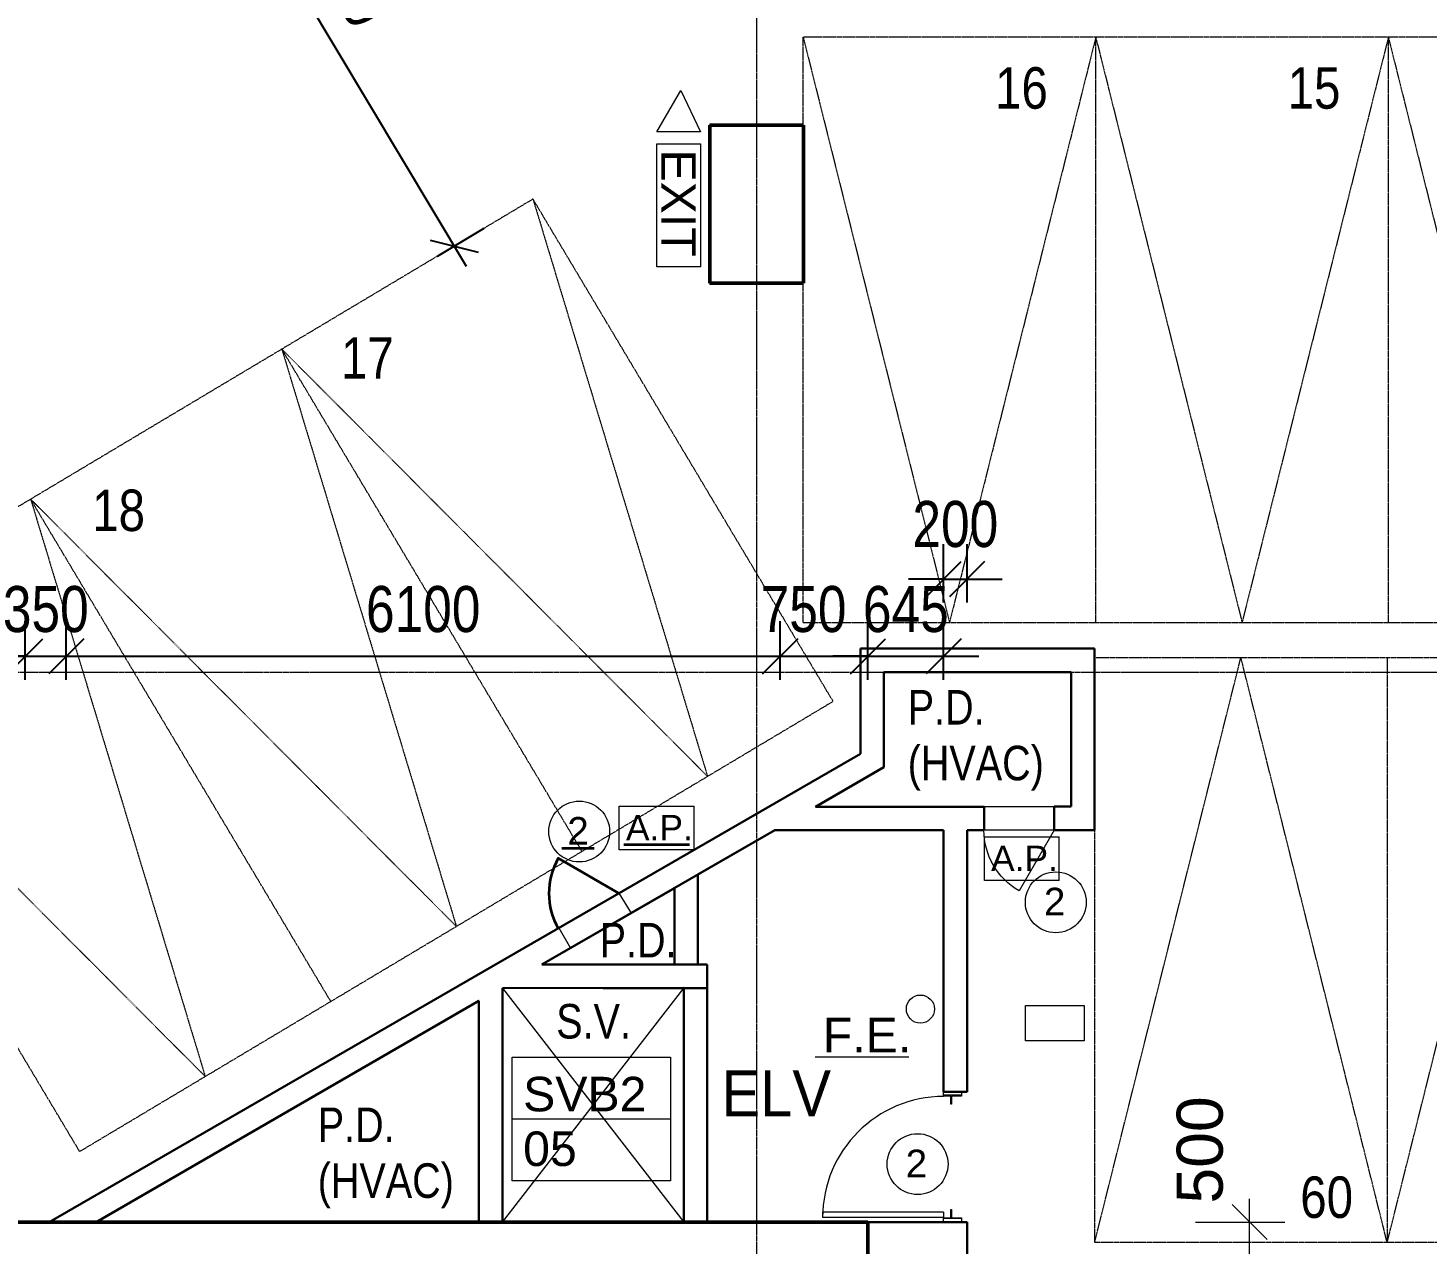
# Model space of a CAD drawing. Header units: millimetres. Extents: x -1578195 to 622687, y -255792 to 391308.
# Drawn here: x 74127 to 86082, y 180568 to 190960 of the extents above; entities that cross this region are included whole.
import ezdxf

# ---------------------------------------------------------------- set-up
doc = ezdxf.new("R2010")
doc.units = ezdxf.units.MM
doc.linetypes.add('Dash', pattern=[6, 3, -3])
doc.linetypes.add('Grid Line', pattern=[21, 12, -3, 3, -3])
for name, color, linetype, lineweight in [('0-1', 7, 'Continuous', 5), ('A-200-M_WALL_INT', 2, 'Continuous', 9), ('A-325-M_DOOR', 31, 'Continuous', 5), ('A-ANNO-DIMS', 7, 'Continuous', 9), ('A-ANNO-NOTE', 7, 'Continuous', 5), ('A-ANNO-NOTE-1', 7, 'Continuous', 20), ('A-DETL', 102, 'Continuous', 5), ('A-DOOR', 7, 'Continuous', 5), ('A-DOOR-2', 7, 'Dash', 5), ('A-DOOR-FRAM', 7, 'Continuous', 5), ('A-FLOR', 7, 'Continuous', 18), ('A-WALL-4', 7, 'Continuous', 35), ('A-WALL-7', 7, 'Continuous', 5), ('C-PRKG-1', 7, 'Dash', 5), ('G-ANNO-TEXT', 7, 'Continuous', 5), ('I-WALL-3', 7, 'Continuous', 18), ('I-WALL-5', 7, 'Continuous', 30), ('OAP280_C', 210, 'Continuous', 50), ('OAP280_W', 210, 'Continuous', 50), ('S-COLS-3', 7, 'Continuous', 35), ('S-GRID-1', 7, 'Grid Line', 5), ('UNDERLINE', 10, 'Continuous', 35)]:
    doc.layers.add(name, color=color, linetype=linetype, lineweight=lineweight)
doc.layers.add('A-GBPc-118', color=7, linetype='Continuous', true_color=0x004c26)
doc.styles.add('Arial', font='arial.ttf', dxfattribs={"height": 393.413174})
doc.styles.add('Arial Narrow', font='ARIALN.TTF', dxfattribs={"height": 353.981763})
doc.styles.add('Arial Narrow_1', font='ARIALN.TTF', dxfattribs={"height": 294.984802})
doc.styles.add('Arial_1', font='arial.ttf', dxfattribs={"height": 1.475299})
doc.styles.add('Arial_11', font='arial.ttf', dxfattribs={"width": 0.8, "height": 12.5})
doc.styles.add('Arial_3', font='arial.ttf', dxfattribs={"height": 590.11976})
doc.styles.add('Arial_4', font='arial.ttf', dxfattribs={"height": 688.473054})
doc.styles.add('Arial_5', font='arial.ttf', dxfattribs={"height": 1.081886})
doc.styles.add('Arial_6', font='arial.ttf', dxfattribs={"height": 295.05988})
doc.styles.add('Arial_7', font='arial.ttf', dxfattribs={"width": 0.9, "height": 393.413174})
doc.styles.add('Arial_9', font='arial.ttf', dxfattribs={"height": 1.18024})
doc.dimstyles.new('Diagonal_-_2_0mm_Arial', dxfattribs={"dimscale": 304.8, "dimtxt": 500, "dimasz": 0.984252, "dimexe": 0.984252, "dimexo": 0.984252, "dimgap": 0.656168, "dimtad": 1, "dimdec": 0, "dimrnd": 5, "dimzin": 0, "dimdsep": 46, "dimtxsty": 'Arial_11', "dimblk1": 'OBLIQUE', "dimblk2": 'OBLIQUE', "dimsah": 1, "dimcen": 0.09, "dimdle": 0.656168, "dimadec": 0, "dimazin": 0, "dimtfac": 1, "dimtdec": 4, "dimtix": 1, "dimtmove": 0, "dimatfit": 3, "dimfxl": 1, "dimtvp": 1, "dimtolj": 1, "dimtzin": 0, "dimarcsym": 2})

# ---------------------------------------------------------------- blocks, each defined once
blk = doc.blocks.new('ARC_ANN_FIRE-RATING_two_ - none-909955-B1_F PLAN _2 OF 2_')
at = {"layer": 'A-ANNO-NOTE'}
blk.add_circle((0, 0), 1.3, dxfattribs=at)
at = {"layer": 'A-ANNO-NOTE', "insert": (-0.05, 0.62), "char_height": 1.18, "width": 1.0944, "attachment_point": 2, "line_spacing_factor": 0.938532, "style": 'Arial_9'}
blk.add_mtext('2', dxfattribs=at)
blk = doc.blocks.new('ARC_ANN_FS_SMOKE-VENT - SVB2-5413428-B1_F PLAN _2 OF 2_')
at = {"layer": 'A-ANNO-NOTE'}
for p, q in [((-3.505, -2.641), (-3.505, 2.641)), ((-3.505, 2.641), (3.269, 2.641)), ((3.269, 2.641), (3.269, -2.641)), ((-3.505, 0), (3.269, 0)), ((3.269, -2.641), (-3.505, -2.641))]:
    blk.add_line(p, q, dxfattribs=at)
blk = doc.blocks.new('ARC_ANN_FE_FIRE-EXTINGUISHER - 2-883774-B1_F PLAN _2 OF 2_')
at = {"layer": 'A-ANNO-NOTE'}
blk.add_circle((2.685, 2.036), 0.6, dxfattribs=at)
at = {"layer": 'A-ANNO-NOTE-1'}
blk.add_line((-1.804, 0), (2.187, 0), dxfattribs=at)
at = {"layer": 'A-ANNO-NOTE', "insert": (0.406, 1.662), "char_height": 1.4753, "width": 4.5, "attachment_point": 2, "line_spacing_factor": 0.938532, "style": 'Arial_1'}
blk.add_mtext('F.E.', dxfattribs=at)
blk = doc.blocks.new('ARC_DOOR_M40_SINGLE_METAL - 900x2100mm-V10-B1_F PLAN _2 OF 2_')
at = {"layer": 'A-DOOR'}
for p, q in [((473, -100), (517, -100)), ((473, -100), (473, -1134)), ((517, -100), (517, -1134)), ((473, -1134), (517, -1134))]:
    blk.add_line(p, q, dxfattribs=at)
at = {"layer": 'A-DOOR-FRAM'}
for p, q in [((-557, 52), (-520, 52)), ((-527, 52), (-527, -100)), ((-520, 52), (-520, -33)), ((520, 52), (557, 52)), ((520, -33), (520, 52)), ((527, 52), (527, -100)), ((-520, -100), (-557, -100)), ((-520, -33), (-450, -33)), ((-520, -40), (-520, -100)), ((-450, -40), (-520, -40)), ((-450, -33), (-450, -40)), ((450, -33), (520, -33)), ((450, -40), (450, -33)), ((520, -40), (450, -40)), ((520, -100), (520, -40)), ((557, -100), (520, -100))]:
    blk.add_line(p, q, dxfattribs=at)
blk.add_arc((517, -100), 1034, 180, 270, dxfattribs=at)
blk = doc.blocks.new('ARC_PAR_Car - Car_2500x5000mm-V8-B1_F PLAN _2 OF 2_')
at = {"layer": 'C-PRKG-1'}
for p, q in [((0, 0), (0, -5000)), ((0, -5000), (1250, 0)), ((2500, 0), (0, 0)), ((2500, -5000), (1250, 0)), ((2500, 0), (2500, -5000)), ((0, -5000), (2500, -5000))]:
    blk.add_line(p, q, dxfattribs=at)
blk = doc.blocks.new('Dims-B1-FPLAN_2OF2__dwg__Oblique-5772980-B1_F PLAN _2 OF 2_')
at = {"layer": 'A-ANNO-DIMS'}
blk.add_line((-0.5, -0.5), (0.5, 0.5), dxfattribs=at)
blk = doc.blocks.new('_Oblique')
at = {"color": 0, "linetype": 'ByBlock', "lineweight": -2}
blk.add_line((-0.5, -0.5), (0.5, 0.5), dxfattribs=at)
blk = doc.blocks.new('*D272')
at = {"layer": 'A-ANNO-DIMS', "color": 0, "lineweight": -2, "transparency": 16777216}
for p, q in [((75101, 193560), (77871, 188924)), ((75032, 193285), (75461, 193542)), ((77626, 189011), (78026, 189250))]:
    blk.add_line(p, q, dxfattribs=at)
at = {"layer": 'Defpoints', "color": 0, "transparency": 16777216}
for p in [(74774, 193131), (77768, 189096), (77369, 188857)]:
    blk.add_point(p, dxfattribs=at)
at = {"layer": 'A-ANNO-DIMS', "color": 0, "lineweight": -2, "transparency": 16777216, "xscale": 299.9999999999999, "yscale": 299.9999999999999, "zscale": 299.9999999999999}
for p, rotation in [((75203, 193388), 120.8588831668614), ((77768, 189096), 300.8588831668613)]:
    blk.add_blockref('_Oblique', p, dxfattribs=dict(at, rotation=rotation))
at = {"layer": 'A-ANNO-DIMS', "color": 0, "transparency": 16777216, "insert": (76830, 191447), "char_height": 12.5, "attachment_point": 5, "rotation": 300.8589, "style": 'Arial_11'}
blk.add_mtext('\\A1;{\\H31.473x;5000}', dxfattribs=at)
blk = doc.blocks.new('*D261')
at = {"layer": 'A-ANNO-DIMS', "color": 0, "lineweight": -2, "transparency": 16777216}
for p, q in [((69304, 185391), (69304, 185891)), ((74104, 185391), (74104, 185891)), ((69104, 185591), (74304, 185591))]:
    blk.add_line(p, q, dxfattribs=at)
at = {"layer": 'Defpoints', "color": 0, "transparency": 16777216}
for p in [(74104, 185591), (69304, 185091), (74104, 185091)]:
    blk.add_point(p, dxfattribs=at)
at = {"layer": 'A-ANNO-DIMS', "color": 0, "lineweight": -2, "transparency": 16777216, "xscale": 299.9999999999999, "yscale": 299.9999999999999, "zscale": 299.9999999999999, "rotation": 180}
blk.add_blockref('_Oblique', (69304, 185591), dxfattribs=at)
at = {"layer": 'A-ANNO-DIMS', "color": 0, "lineweight": -2, "transparency": 16777216, "xscale": 299.9999999999999, "yscale": 299.9999999999999, "zscale": 299.9999999999999}
blk.add_blockref('_Oblique', (74104, 185591), dxfattribs=at)
at = {"layer": 'A-ANNO-DIMS', "color": 0, "transparency": 16777216, "insert": (71704, 185992), "char_height": 12.5, "attachment_point": 5, "style": 'Arial_11'}
blk.add_mtext('\\A1;{\\H31.473x;4800}', dxfattribs=at)
blk = doc.blocks.new('*D262')
at = {"layer": 'A-ANNO-DIMS', "color": 0, "lineweight": -2, "transparency": 16777216}
for p, q in [((74104, 185391), (74104, 185891)), ((74454, 185391), (74454, 185891)), ((74104, 185591), (73804, 185591)), ((74104, 185591), (74454, 185591)), ((74454, 185591), (74754, 185591))]:
    blk.add_line(p, q, dxfattribs=at)
at = {"layer": 'Defpoints', "color": 0, "transparency": 16777216}
for p in [(74454, 185591), (74104, 185091), (74454, 185091)]:
    blk.add_point(p, dxfattribs=at)
at = {"layer": 'A-ANNO-DIMS', "color": 0, "lineweight": -2, "transparency": 16777216, "xscale": 299.9999999999999, "yscale": 299.9999999999999, "zscale": 299.9999999999999}
blk.add_blockref('_Oblique', (74104, 185591), dxfattribs=at)
at = {"layer": 'A-ANNO-DIMS', "color": 0, "lineweight": -2, "transparency": 16777216, "xscale": 299.9999999999999, "yscale": 299.9999999999999, "zscale": 299.9999999999999, "rotation": 180}
blk.add_blockref('_Oblique', (74454, 185591), dxfattribs=at)
at = {"layer": 'A-ANNO-DIMS', "color": 0, "transparency": 16777216, "insert": (74279, 185992), "char_height": 12.5, "attachment_point": 5, "style": 'Arial_11'}
blk.add_mtext('\\A1;{\\H31.473x;350}', dxfattribs=at)
blk = doc.blocks.new('*D263')
at = {"layer": 'A-ANNO-DIMS', "color": 0, "lineweight": -2, "transparency": 16777216}
for p, q in [((74454, 185391), (74454, 185891)), ((80554, 185391), (80554, 185891)), ((74254, 185591), (80754, 185591))]:
    blk.add_line(p, q, dxfattribs=at)
at = {"layer": 'Defpoints', "color": 0, "transparency": 16777216}
for p in [(80554, 185591), (74454, 185091), (80554, 185091)]:
    blk.add_point(p, dxfattribs=at)
at = {"layer": 'A-ANNO-DIMS', "color": 0, "lineweight": -2, "transparency": 16777216, "xscale": 299.9999999999999, "yscale": 299.9999999999999, "zscale": 299.9999999999999, "rotation": 180}
blk.add_blockref('_Oblique', (74454, 185591), dxfattribs=at)
at = {"layer": 'A-ANNO-DIMS', "color": 0, "lineweight": -2, "transparency": 16777216, "xscale": 299.9999999999999, "yscale": 299.9999999999999, "zscale": 299.9999999999999}
blk.add_blockref('_Oblique', (80554, 185591), dxfattribs=at)
at = {"layer": 'A-ANNO-DIMS', "color": 0, "transparency": 16777216, "insert": (77504, 185992), "char_height": 12.5, "attachment_point": 5, "style": 'Arial_11'}
blk.add_mtext('\\A1;{\\H31.473x;6100}', dxfattribs=at)
blk = doc.blocks.new('*D264')
at = {"layer": 'A-ANNO-DIMS', "color": 0, "lineweight": -2, "transparency": 16777216}
for p, q in [((80554, 185391), (80554, 185891)), ((81304, 185391), (81304, 185891)), ((80354, 185591), (81504, 185591))]:
    blk.add_line(p, q, dxfattribs=at)
at = {"layer": 'Defpoints', "color": 0, "transparency": 16777216}
for p in [(81304, 185591), (80554, 185091), (81304, 185091)]:
    blk.add_point(p, dxfattribs=at)
at = {"layer": 'A-ANNO-DIMS', "color": 0, "lineweight": -2, "transparency": 16777216, "xscale": 299.9999999999999, "yscale": 299.9999999999999, "zscale": 299.9999999999999, "rotation": 180}
blk.add_blockref('_Oblique', (80554, 185591), dxfattribs=at)
at = {"layer": 'A-ANNO-DIMS', "color": 0, "lineweight": -2, "transparency": 16777216, "xscale": 299.9999999999999, "yscale": 299.9999999999999, "zscale": 299.9999999999999}
blk.add_blockref('_Oblique', (81304, 185591), dxfattribs=at)
at = {"layer": 'A-ANNO-DIMS', "color": 0, "transparency": 16777216, "insert": (80754, 185992), "char_height": 12.5, "attachment_point": 5, "style": 'Arial_11'}
blk.add_mtext('\\A1;{\\H31.473x;750}', dxfattribs=at)
blk = doc.blocks.new('*D265')
at = {"layer": 'A-ANNO-DIMS', "color": 0, "lineweight": -2, "transparency": 16777216}
for p, q in [((81304, 185391), (81304, 185891)), ((81951, 185391), (81951, 185891)), ((81304, 185591), (81004, 185591)), ((81304, 185591), (81951, 185591)), ((81951, 185591), (82251, 185591))]:
    blk.add_line(p, q, dxfattribs=at)
at = {"layer": 'Defpoints', "color": 0, "transparency": 16777216}
for p in [(81951, 185591), (81304, 185091), (81951, 185091)]:
    blk.add_point(p, dxfattribs=at)
at = {"layer": 'A-ANNO-DIMS', "color": 0, "lineweight": -2, "transparency": 16777216, "xscale": 299.9999999999999, "yscale": 299.9999999999999, "zscale": 299.9999999999999}
blk.add_blockref('_Oblique', (81304, 185591), dxfattribs=at)
at = {"layer": 'A-ANNO-DIMS', "color": 0, "lineweight": -2, "transparency": 16777216, "xscale": 299.9999999999999, "yscale": 299.9999999999999, "zscale": 299.9999999999999, "rotation": 180}
blk.add_blockref('_Oblique', (81951, 185591), dxfattribs=at)
at = {"layer": 'A-ANNO-DIMS', "color": 0, "transparency": 16777216, "insert": (81628, 185992), "char_height": 12.5, "attachment_point": 5, "style": 'Arial_11'}
blk.add_mtext('\\A1;{\\H31.473x;645}', dxfattribs=at)
blk = doc.blocks.new('*D266')
at = {"layer": 'A-ANNO-DIMS', "color": 0, "lineweight": -2, "transparency": 16777216}
for p, q in [((81951, 186050), (81951, 186550)), ((82151, 186050), (82151, 186550)), ((81951, 186250), (81651, 186250)), ((81951, 186250), (82151, 186250)), ((82151, 186250), (82451, 186250))]:
    blk.add_line(p, q, dxfattribs=at)
at = {"layer": 'Defpoints', "color": 0, "transparency": 16777216}
for p in [(82151, 186250), (81951, 185750), (82151, 185750)]:
    blk.add_point(p, dxfattribs=at)
at = {"layer": 'A-ANNO-DIMS', "color": 0, "lineweight": -2, "transparency": 16777216, "xscale": 299.9999999999999, "yscale": 299.9999999999999, "zscale": 299.9999999999999}
blk.add_blockref('_Oblique', (81951, 186250), dxfattribs=at)
at = {"layer": 'A-ANNO-DIMS', "color": 0, "lineweight": -2, "transparency": 16777216, "xscale": 299.9999999999999, "yscale": 299.9999999999999, "zscale": 299.9999999999999, "rotation": 180}
blk.add_blockref('_Oblique', (82151, 186250), dxfattribs=at)
at = {"layer": 'A-ANNO-DIMS', "color": 0, "transparency": 16777216, "insert": (82051, 186719), "char_height": 12.5, "attachment_point": 5, "style": 'Arial_11'}
blk.add_mtext('\\A1;{\\H31.473x;200}', dxfattribs=at)
blk = doc.blocks.new('ARC_ACCESS PANEL_SINGLE - 600w x 2000h-43719508-TRANSFORMER B1_F BASEMENT')
at = {"layer": '0-1'}
for p, q in [((425, 75), (125, 595)), ((419, 75), (375, 75))]:
    blk.add_line(p, q, dxfattribs=at)
blk.add_arc((425, 75), 600, 120, 180, dxfattribs=at)
blk = doc.blocks.new('ARC_ANN_ACCESS PANEL - AP-910189-B1_F PLAN _2 OF 2_')
at = {"layer": 'A-ANNO-NOTE'}
for p, q in [((-1.593, -0.916), (-1.593, 0.946)), ((-1.593, 0.946), (1.606, 0.946)), ((1.606, -0.916), (1.606, 0.946)), ((1.606, -0.916), (-1.593, -0.916))]:
    blk.add_line(p, q, dxfattribs=at)
at = {"layer": 'A-ANNO-NOTE', "insert": (0.12, 0.57), "char_height": 1.0819, "width": 3.40549, "attachment_point": 2, "line_spacing_factor": 0.938532, "style": 'Arial_5'}
blk.add_mtext('A.P.', dxfattribs=at)
blk = doc.blocks.new('ARC_ANN_EXIT_DIRECTIONAL_ - DIRECTION_L-5868670-B2_F PLAN _1 OF 2_')
at = {"layer": 'A-ANNO-NOTE'}
for p, q in [((-4.409, 1.02), (-2.641, 1.862)), ((-2.641, 1.862), (-2.641, 0)), ((-2.124, 0), (-2.124, 1.862)), ((-2.124, 1.862), (3.134, 1.862)), ((3.134, 1.862), (3.134, 0)), ((-2.641, 0), (-4.409, 1.02)), ((3.134, 0), (-2.124, 0))]:
    blk.add_line(p, q, dxfattribs=at)
at = {"layer": 'A-ANNO-NOTE', "insert": (0.406, 1.662), "char_height": 1.4753, "width": 5.454, "attachment_point": 2, "line_spacing_factor": 0.938532, "style": 'Arial_3'}
blk.add_mtext('EXIT', dxfattribs=at)
blk = doc.blocks.new('ARC_ANN_ACCESS PANEL - AP-910189-LG_F PLAN')
at = {"layer": 'A-ANNO-NOTE'}
for p, q in [((-1.593, -0.916), (-1.593, 0.946)), ((-1.593, 0.946), (1.606, 0.946)), ((1.606, -0.916), (1.606, 0.946)), ((1.606, -0.916), (-1.593, -0.916))]:
    blk.add_line(p, q, dxfattribs=at)
at = {"layer": 'A-ANNO-NOTE', "insert": (0.12, 0.57), "char_height": 1.0819, "width": 3.40549, "attachment_point": 2, "line_spacing_factor": 0.938532, "style": 'Arial_4'}
blk.add_mtext('A.P.', dxfattribs=at)
blk = doc.blocks.new('ARC_ANN_FIRE-RATING_two_ - none-909955-LG_F PLAN')
at = {"layer": 'A-ANNO-NOTE'}
blk.add_circle((0, 0), 1.3, dxfattribs=at)
at = {"layer": 'A-ANNO-NOTE', "insert": (-0.05, 0.62), "char_height": 1.18, "width": 1.0944, "attachment_point": 2, "line_spacing_factor": 0.938532, "style": 'Arial_5'}
blk.add_mtext('2', dxfattribs=at)
blk = doc.blocks.new('ARC_ACCESS_PANEL_SINGLE_TIMBER_TYPE11 - 600w x 2000h-35829375-B1_F PLAN _2 OF 2_')
at = {"layer": 'A-DOOR'}
blk.add_line((425, 75), (125, 595), dxfattribs=at)
blk.add_arc((425, 75), 600, 120, 180, dxfattribs=at)
at = {"layer": 'A-DOOR-2'}
blk.add_line((417, 75), (373, 75), dxfattribs=at)

msp = doc.modelspace()

# ---------------------------------------------------------------- linework, layer by layer
at = {"layer": 'A-200-M_WALL_INT'}
for p, q in [((82295.4, 184306.2), (82895.4, 184306.2)), ((82895.4, 184106.2), (82295.4, 184106.2))]:
    msp.add_line(p, q, dxfattribs=at)
at = {"layer": 'A-325-M_DOOR', "linetype": 'Dash'}
msp.add_line((79176.7, 183566.9), (79138.6, 183544.9), dxfattribs=at)
at = {"layer": 'A-ANNO-DIMS'}
for p, q in [((84565.7, 176305.7), (84565.7, 180956)), ((84103.8, 180756), (84865.7, 180756))]:
    msp.add_line(p, q, dxfattribs=at)
at = {"layer": 'A-DETL'}
for p, q in [((78180.5, 182756.2), (79730.5, 180756.2)), ((78180.5, 180756.2), (79730.5, 182756.2))]:
    msp.add_line(p, q, dxfattribs=at)
at = {"layer": 'A-FLOR'}
for p, q in [((82651.3, 182605.7), (83151.3, 182605.7)), ((82651.3, 182305.7), (82651.3, 182605.7)), ((83151.3, 182605.7), (83151.3, 182305.7)), ((83151.3, 182305.7), (82651.3, 182305.7))]:
    msp.add_line(p, q, dxfattribs=at)
at = {"layer": 'A-GBPc-118'}
for p, q in [((81240.4, 184758.3), (81240.4, 185656.2)), ((81240.4, 185656.2), (83240.4, 185656.2)), ((83240.4, 185656.2), (83241.1, 184106.2)), ((83040.4, 185455.7), (81440.4, 185455.7)), ((81440.4, 185455.7), (81440.4, 184642.8)), ((83040.4, 184306.2), (83040.4, 185455.7)), ((79181.9, 183569.9), (81240.4, 184758.3)), ((81440.4, 184642.8), (80856.5, 184305.7)), ((80856.5, 184305.7), (82296.3, 184305.7)), ((82296.3, 184305.7), (82296.3, 184106.2)), ((82895.4, 184106.2), (82895.4, 184306.2)), ((82895.4, 184306.2), (83040.4, 184306.2)), ((80510.1, 184105.8), (79851.3, 183725.4)), ((81951.3, 184105.7), (80510.1, 184105.8)), ((81951.3, 184069.7), (81951.3, 184105.7)), ((82296.3, 184106.2), (82151.3, 184106.2)), ((82151.3, 184106.2), (82151.3, 181869.7)), ((83241.1, 184106.2), (82895.4, 184106.2)), ((81951.3, 181869.7), (81951.3, 184029.7)), ((74307.8, 180755.8), (78662.3, 183269.9)), ((78518.3, 182955.8), (79651.3, 182955.8)), ((79851.3, 182955.8), (79931.4, 182955.7)), ((79730.1, 182755.8), (78180.6, 182756.1)), ((78180.6, 182756.1), (78180.6, 180756.6)), ((79730.6, 180756.6), (79730.1, 182755.8)), ((79931.4, 182755.8), (79930.5, 182755.8)), ((77980.5, 182645.3), (74708.5, 180756.2)), ((77980.5, 180756.2), (77980.5, 182645.3)), ((82151.3, 181869.7), (81951.3, 181869.7)), ((74708.5, 180756.2), (74307.8, 180755.8)), ((78180.6, 180756.6), (77980.5, 180756.2)), ((79930.5, 180756.2), (79730.6, 180756.6))]:
    msp.add_line(p, q, dxfattribs=at)
msp.add_lwpolyline([(78518.3, 182955.8), (79651.3, 183609.9)], dxfattribs=at)
at = {"layer": 'A-WALL-4'}
for p, q in [((77291.4, 180755.8), (70581.3, 180755.8)), ((81301.3, 180755.7), (78841.4, 180755.8)), ((81301.3, 176605.7), (81301.3, 180755.7))]:
    msp.add_line(p, q, dxfattribs=at)
at = {"layer": 'A-WALL-7'}
msp.add_line((81951.3, 182755.7), (81951.3, 182955.7), dxfattribs=at)
at = {"layer": 'I-WALL-3'}
for p, q in [((79176.7, 183566.9), (79281.9, 183396.7)), ((78662.3, 183269.9), (78762.3, 183096.7))]:
    msp.add_line(p, q, dxfattribs=at)
at = {"layer": 'I-WALL-5'}
for p, q in [((81240.4, 184758.3), (81240.4, 185656.2)), ((81240.4, 185656.2), (83240.4, 185656.2)), ((83240.4, 185656.2), (83240.4, 184106.2)), ((83040.4, 185455.7), (81440.4, 185455.7)), ((81440.4, 185455.7), (81440.4, 184642.8)), ((83040.4, 184306.2), (83040.4, 185455.7)), ((81240.4, 184758.3), (74307.8, 180755.8)), ((80856.5, 184305.7), (81439.6, 184642.4)), ((82296.3, 184305.7), (80856.5, 184305.7)), ((82296.3, 184106.2), (82296.3, 184305.7)), ((82895.4, 184106.2), (82895.4, 184306.2)), ((82895.4, 184306.2), (83040.4, 184306.2)), ((78518.3, 182955.8), (80510.1, 184105.8)), ((80510.1, 184105.8), (81951.3, 184105.7)), ((81951.3, 184105.7), (81951.3, 181869.7)), ((82151.3, 181869.7), (82151.3, 184106.2)), ((82295.4, 184106.2), (82151.3, 184106.2)), ((83240.4, 184106.2), (82895.4, 184106.2)), ((79851.3, 183725.4), (79851.3, 182955.8)), ((79651.3, 182955.8), (79651.3, 183609.9)), ((79651.3, 182955.8), (78518.3, 182955.8)), ((79931.4, 182955.8), (79851.3, 182955.8)), ((79931.4, 180755.8), (79931.4, 182955.8)), ((78180.6, 182756.1), (79730.6, 182756.6)), ((78180.6, 180756.6), (78180.6, 182756.1)), ((79041.4, 182755.8), (79931.4, 182755.8)), ((79730.6, 182756.6), (79730.6, 180756.6)), ((74708.5, 180756.2), (77980.5, 182645.3)), ((77980.5, 182645.3), (77980.5, 180756.2)), ((81951.3, 181869.7), (82151.3, 181869.7)), ((77980.5, 180756.2), (78180.5, 180756.2)), ((79730.5, 180756.2), (79930.5, 180756.2)), ((82151.3, 180755.7), (81301.3, 180755.7)), ((81301.3, 180755.7), (81301.3, 180655.7)), ((82151.3, 176605.7), (82151.3, 180755.7))]:
    msp.add_line(p, q, dxfattribs=at)
msp.add_lwpolyline([(79651.3, 182955.8), (79851.3, 182955.8)], dxfattribs=at)
at = {"layer": 'OAP280_C'}
for p, q in [((79954, 190131), (79954, 188781)), ((80754, 190131), (79954, 190131)), ((80754, 188781), (80754, 190131)), ((79954, 188781), (80754, 188781))]:
    msp.add_line(p, q, dxfattribs=at)
at = {"layer": 'OAP280_W'}
for q in [(70584, 180756), (81304, 176606)]:
    msp.add_line((81304, 180756), q, dxfattribs=at)
at = {"layer": 'S-COLS-3'}
for p, q in [((79951.4, 190130.8), (79951.4, 188780.8)), ((80751.4, 190130.8), (79951.4, 190130.8)), ((80751.4, 188780.8), (80751.4, 190130.8)), ((79951.4, 188780.8), (80751.4, 188780.8))]:
    msp.add_line(p, q, dxfattribs=at)
at = {"layer": 'S-GRID-1'}
for p, q in [((80351.5, 210672.6), (80351.1, 140117.7)), ((-10508, 185456.2), (128177.5, 185455.5))]:
    msp.add_line(p, q, dxfattribs=at)
at = {"layer": 'UNDERLINE'}
msp.add_lwpolyline([(79178.2, 183564.3), (78658.6, 183864.5, 0.2679492), (78658.6, 183264.5)], format="xyb", dxfattribs=at)
for points in [[(78689.3, 183950.7), (78963.7, 183950.7)], [(79217.2, 183983.3), (79778.3, 183983.3)]]:
    msp.add_lwpolyline(points, dxfattribs=at)

# ---------------------------------------------------------------- block references
at = {"xscale": 300, "yscale": 300, "zscale": 300, "rotation": 90}
msp.add_blockref('Dims-B1-FPLAN_2OF2__dwg__Oblique-5772980-B1_F PLAN _2 OF 2_', (84565.7, 180756), dxfattribs=at)
at = {"layer": '0-1'}
for name, p, rotation in [('ARC_PAR_Car - Car_2500x5000mm-V8-B1_F PLAN _2 OF 2_', (83251.3, 185880.8), 179.9997000009), ('ARC_PAR_Car - Car_2500x5000mm-V8-B1_F PLAN _2 OF 2_', (85751.3, 185880.8), 179.9997000009), ('ARC_PAR_Car - Car_2500x5000mm-V8-B1_F PLAN _2 OF 2_', (88251.3, 185880.8), 179.9997000009), ('ARC_PAR_Car - Car_2500x5000mm-V8-B1_F PLAN _2 OF 2_', (81006.5, 185206.1), 210.8586747518379), ('ARC_PAR_Car - Car_2500x5000mm-V8-B1_F PLAN _2 OF 2_', (78860.4, 183923.8), 210.8586747518379), ('ARC_PAR_Car - Car_2500x5000mm-V8-B1_F PLAN _2 OF 2_', (76714.3, 182641.5), 210.8586747518379), ('ARC_ACCESS_PANEL_SINGLE_TIMBER_TYPE11 - 600w x 2000h-35829375-B1_F PLAN _2 OF 2_', (78847.7, 183287), 30.00078313892239), ('ARC_DOOR_M40_SINGLE_METAL - 900x2100mm-V10-B1_F PLAN _2 OF 2_', (82051.3, 181312.7), 269.9996999999998)]:
    msp.add_blockref(name, p, dxfattribs=dict(at, rotation=rotation))
at = {"layer": '0-1', "xscale": -1, "rotation": 0.0002999990999619}
msp.add_blockref('ARC_PAR_Car - Car_2500x5000mm-V8-B1_F PLAN _2 OF 2_', (88241.1, 185580.8), dxfattribs=at)
at = {"layer": 'A-325-M_DOOR', "xscale": -1, "rotation": 180}
msp.add_blockref('ARC_ACCESS PANEL_SINGLE - 600w x 2000h-43719508-TRANSFORMER B1_F BASEMENT', (82470.4, 184181.2), dxfattribs=at)
at = {"layer": 'A-ANNO-NOTE', "xscale": 200, "yscale": 200, "zscale": 200, "rotation": 270}
msp.add_blockref('ARC_ANN_EXIT_DIRECTIONAL_ - DIRECTION_L-5868670-B2_F PLAN _1 OF 2_', (79500.4, 189545.6), dxfattribs=at)
at = {"layer": 'A-ANNO-NOTE', "xscale": 200, "yscale": 200, "zscale": 200}
for name, p in [('ARC_ANN_FIRE-RATING_two_ - none-909955-LG_F PLAN', (78837.2, 184093.5)), ('ARC_ANN_ACCESS PANEL - AP-910189-LG_F PLAN', (79498.1, 184121.1)), ('ARC_ANN_ACCESS PANEL - AP-910189-B1_F PLAN _2 OF 2_', (82618, 183858)), ('ARC_ANN_FIRE-RATING_two_ - none-909955-B1_F PLAN _2 OF 2_', (82909.5, 183488.8)), ('ARC_ANN_FE_FIRE-EXTINGUISHER - 2-883774-B1_F PLAN _2 OF 2_', (81215.5, 182169.1)), ('ARC_ANN_FS_SMOKE-VENT - SVB2-5413428-B1_F PLAN _2 OF 2_', (78964.5, 181638)), ('ARC_ANN_FIRE-RATING_two_ - none-909955-B1_F PLAN _2 OF 2_', (81728.4, 181251.1))]:
    msp.add_blockref(name, p, dxfattribs=at)
at = {"layer": 'I-WALL-5', "xscale": -1, "rotation": 0.0002999990999619}
msp.add_blockref('ARC_PAR_Car - Car_2500x5000mm-V8-B1_F PLAN _2 OF 2_', (85741.1, 185580.8), dxfattribs=at)

# ---------------------------------------------------------------- texts
at = {"layer": 'A-ANNO-DIMS', "insert": (83942.5, 181372.4), "char_height": 393.41, "width": 1094.4, "attachment_point": 2, "rotation": 90, "line_spacing_factor": 0.938532, "style": 'Arial'}
msp.add_mtext('500', dxfattribs=at)
at = {"layer": 'A-ANNO-NOTE', "char_height": 295.06, "attachment_point": 1, "line_spacing_factor": 0.938532, "style": 'Arial_6'}
for s, insert, width in [('SVB2', (78357.7, 181997.2), 1256.4), ('05', (78357.7, 181530.2), 547.2)]:
    msp.add_mtext(s, dxfattribs=dict(at, insert=insert, width=width))
at = {"layer": 'G-ANNO-TEXT', "attachment_point": 1}
for s, insert, char_height, width, line_spacing_factor, style in [('16', (82390.5, 190625), 353.98, 535.659, 0.968573, 'Arial Narrow'), ('15', (84890.5, 190625.1), 353.98, 535.659, 0.968573, 'Arial Narrow'), ('17', (76801.5, 188317.6), 353.98, 535.659, 0.968573, 'Arial Narrow'), ('18', (74675.8, 187015.6), 353.98, 535.659, 0.968573, 'Arial Narrow'), ('P.D. (HVAC)', (81644, 185302.8), 294.985, 1123.2, 0.968573, 'Arial Narrow_1'), ('P.D.', (79011.8, 183312.7), 294.98, 1123.2, 0.968573, 'Arial Narrow_1'), ('S.V.', (78640.7, 182619.6), 294.98, 1123.2, 0.968573, 'Arial Narrow_1'), ('ELV', (80053.8, 182052.8), 393.41, 940.8, 0.938532, 'Arial_7'), ('P.D.\\P(HVAC)', (76602.7, 181734.3), 294.98, 1123.2, 0.968573, 'Arial Narrow_1'), ('60', (84998.4, 181145.8), 353.98, 535.659, 0.968573, 'Arial Narrow')]:
    msp.add_mtext(s, dxfattribs=dict(at, insert=insert, char_height=char_height, width=width, line_spacing_factor=line_spacing_factor, style=style))

# ---------------------------------------------------------------- dimensions: what is measured, and where the dimension line sits
at = {"layer": 'A-ANNO-DIMS'}
dim = msp.add_linear_dim(base=(77768.1, 189095.7), p1=(74774.3, 193131.4), p2=(77368.8, 188857.1), angle=300.85888, text='{\\H31.473x;<>}', dimstyle='Diagonal_-_2_0mm_Arial', override={"dimpost": '<>', "dimtmove": 1, "dimarcsym": 2}, dxfattribs=at)
dim.commit()
dim.dimension.update_dxf_attribs({"geometry": '*D272', "text_midpoint": (76829.9, 191447.4)})
for base, p1, p2, picture, middle in [((82151.3, 186250.1), (81951.3, 185750.1), (82151.3, 185750.1), '*D266', (82051.3, 186318)), ((81304, 185591.5), (80554, 185091.5), (81304, 185091.5), '*D264', (80754, 185591.5))]:
    dim = msp.add_linear_dim(base=base, p1=p1, p2=p2, text='{\\H31.473x;<>}', dimstyle='Diagonal_-_2_0mm_Arial', override={"dimpost": '<>', "dimtmove": 1}, dxfattribs=at)
    dim.commit()
    dim.dimension.update_dxf_attribs({"geometry": picture, "text_midpoint": middle, "dimtype": 160})
for base, p1, p2, picture, middle in [((74104, 185591.5), (69304, 185091.5), (74104, 185091.5), '*D261', (71704, 185992.4)), ((74454, 185591.5), (74104, 185091.5), (74454, 185091.5), '*D262', (74279, 185992.5)), ((80554, 185591.5), (74454, 185091.5), (80554, 185091.5), '*D263', (77504, 185992.4)), ((81951.3, 185591.5), (81304, 185091.5), (81951.3, 185091.4), '*D265', (81627.7, 185992.4))]:
    dim = msp.add_linear_dim(base=base, p1=p1, p2=p2, text='{\\H31.473x;<>}', dimstyle='Diagonal_-_2_0mm_Arial', override={"dimpost": '<>', "dimtmove": 1, "dimarcsym": 2}, dxfattribs=at)
    dim.commit()
    dim.dimension.update_dxf_attribs({"geometry": picture, "text_midpoint": middle})

doc.saveas('drawing.dxf')
